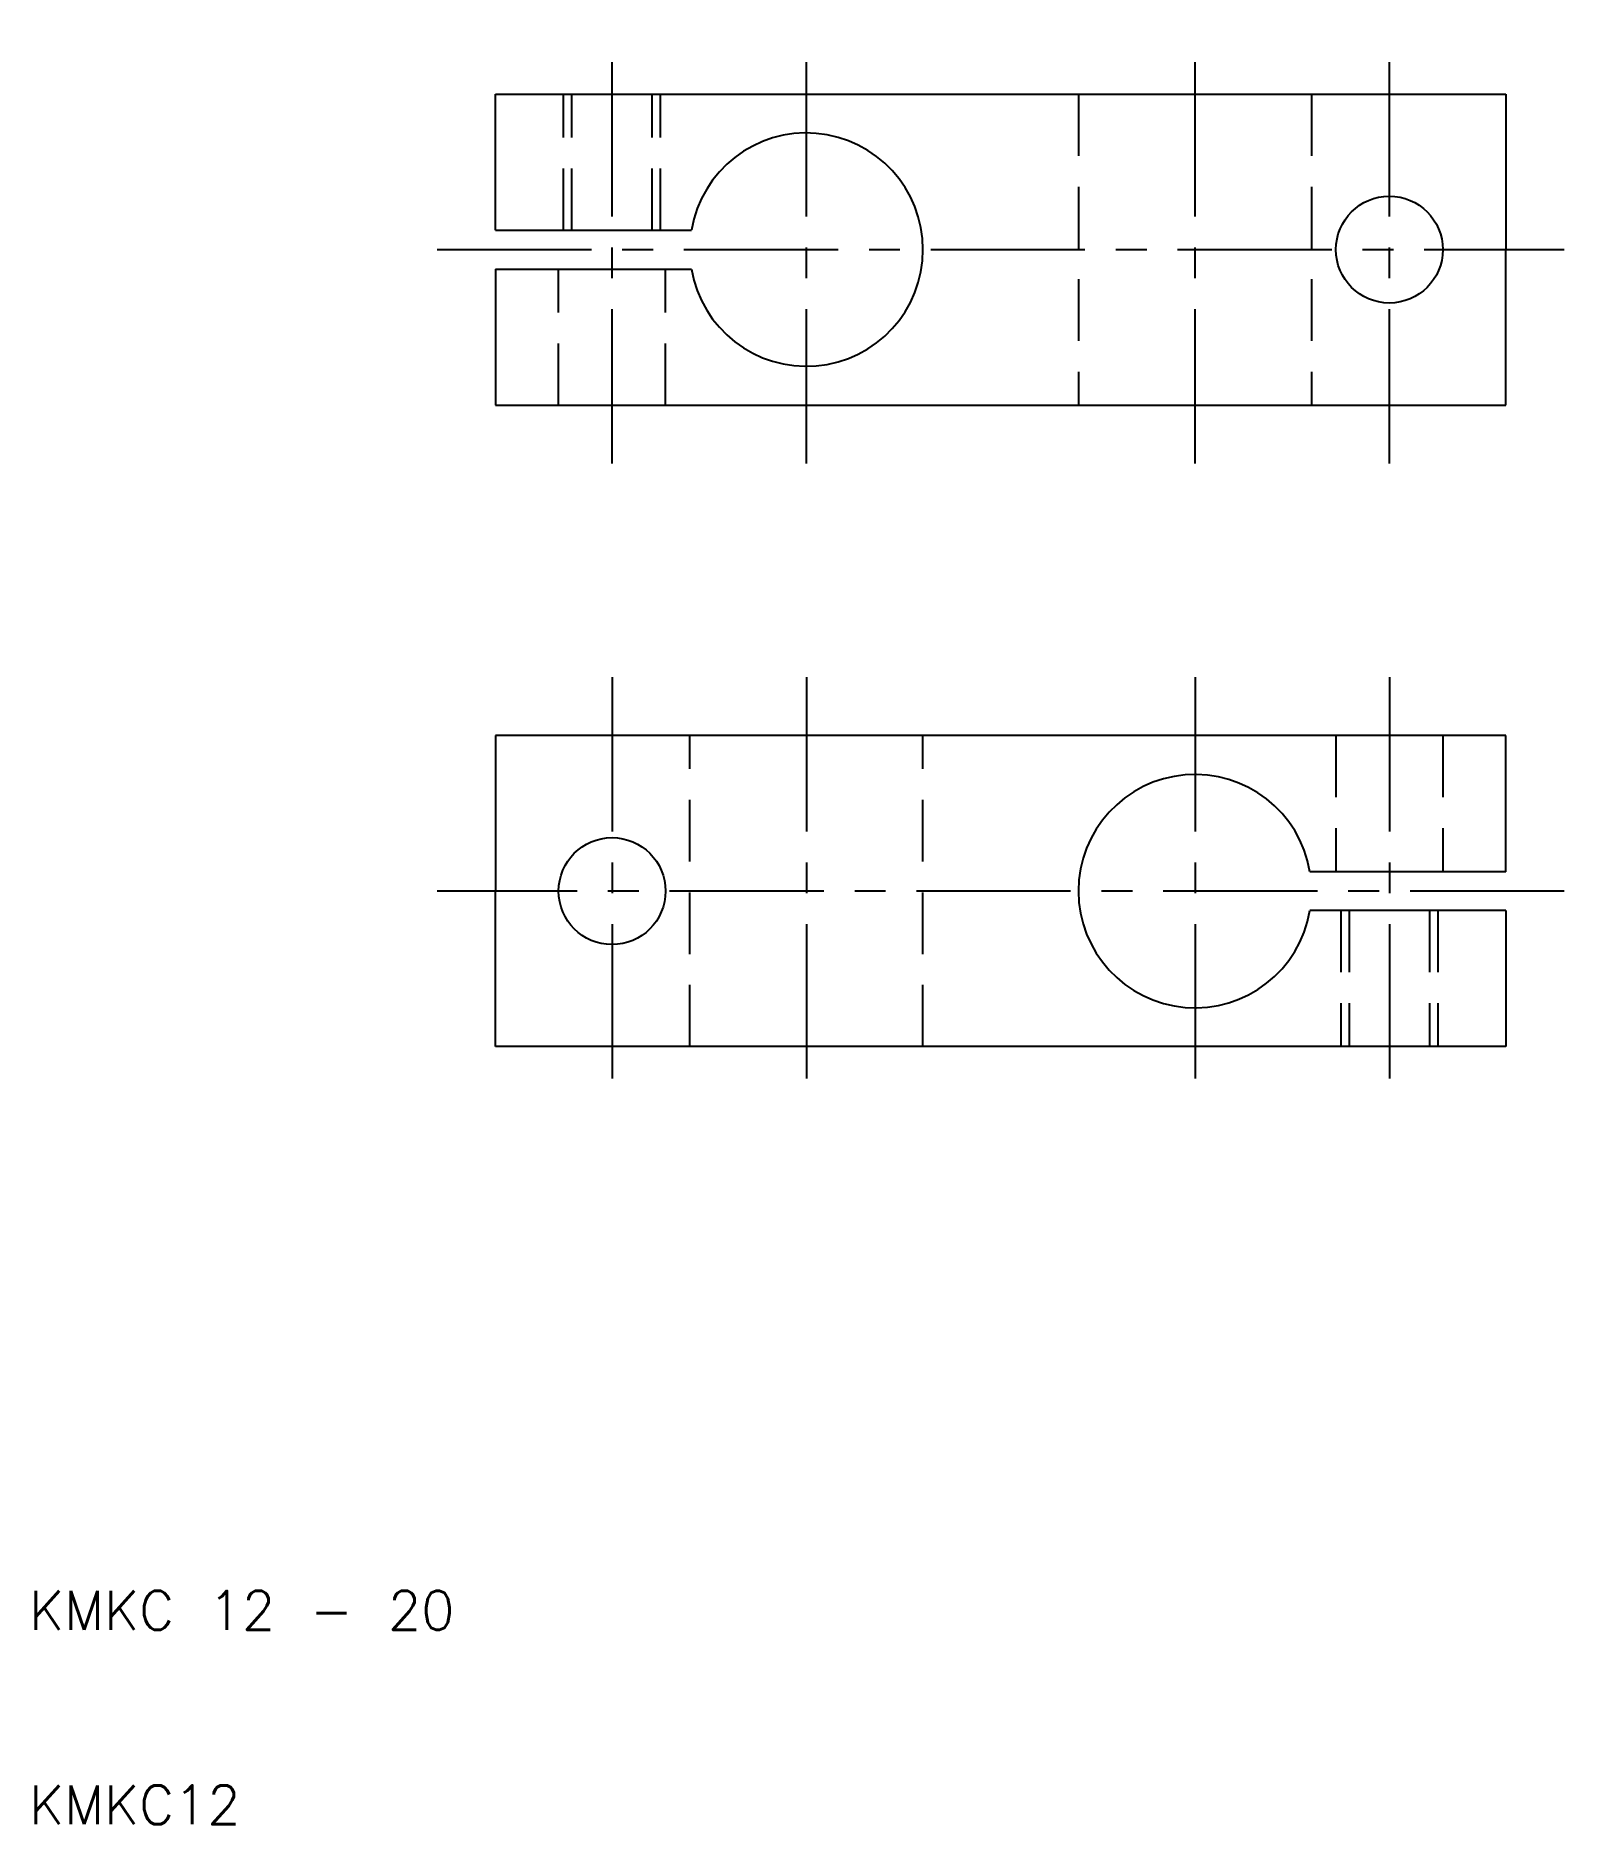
# Model space of a CAD drawing. Extents: x 10.3 to 89, y 10 to 102.
import ezdxf

# ---------------------------------------------------------------- set-up
doc = ezdxf.new("R2010")
doc.units = 0
doc.header["$LTSCALE"] = 0.25
doc.linetypes.add('CENTER', pattern=[50.8, 31.75, -6.35, 6.35, -6.35])
doc.linetypes.add('DASHED', pattern=[19.05, 12.7, -6.35])
doc.layers.get('0').update_dxf_attribs({"linetype": 'CONTINUOUS'})
doc.layers.add('CENTER', color=1, linetype='CENTER')
doc.styles.get("Standard").update_dxf_attribs({"font": 'txt.shx', "bigfont": 'extfont.shx'})

msp = doc.modelspace()

# ---------------------------------------------------------------- linework, layer by layer
for p, q in [((34, 99), (86, 99)), ((34, 92), (34, 99)), ((86, 99), (86, 91)), ((34, 92), (44.084, 92)), ((86, 83), (86, 91)), ((34, 90), (44.084, 90)), ((34, 90), (34, 83)), ((34, 83), (86, 83)), ((86, 66), (34, 66)), ((34, 66), (34, 58)), ((86, 59), (86, 66)), ((86, 59), (75.916, 59)), ((34, 50), (34, 58)), ((86, 57), (75.916, 57)), ((86, 57), (86, 50)), ((86, 50), (34, 50))]:
    msp.add_line(p, q)
at = {"color": 3, "linetype": 'DASHED'}
for p, q in [((37.5, 92), (37.5, 99)), ((37.933, 92), (37.933, 99)), ((42.067, 92), (42.067, 99)), ((42.5, 92), (42.5, 99)), ((64, 99), (64, 83)), ((76, 99), (76, 83)), ((37.25, 83), (37.25, 90)), ((42.75, 83), (42.75, 90)), ((44, 50), (44, 66)), ((56, 50), (56, 66)), ((77.25, 66), (77.25, 59)), ((82.75, 66), (82.75, 59)), ((77.5, 57), (77.5, 50)), ((77.933, 57), (77.933, 50)), ((82.067, 57), (82.067, 50)), ((82.5, 57), (82.5, 50))]:
    msp.add_line(p, q, dxfattribs=at)
for centre in [(80, 91), (40, 58)]:
    msp.add_circle(centre, 2.75)
for centre, start, end in [((50, 91), 189.59407, 170.40593), ((70, 58), 9.59407, 350.40593)]:
    msp.add_arc(centre, 6, start, end)
at = {"layer": 'CENTER', "color": 1, "linetype": 'CENTER'}
for p, q in [((40, 80), (40, 102)), ((50, 80), (50, 102)), ((70, 80), (70, 102)), ((80, 80), (80, 102)), ((31, 91), (89, 91)), ((40, 69), (40, 47)), ((50, 69), (50, 47)), ((70, 69), (70, 47)), ((80, 69), (80, 47)), ((89, 58), (31, 58))]:
    msp.add_line(p, q, dxfattribs=at)

# ---------------------------------------------------------------- texts
for s, p in [('KMKC 12 - 20', (10, 20)), ('KMKC12', (10, 10))]:
    msp.add_text(s, height=2).set_placement(p)

doc.saveas('drawing.dxf')
